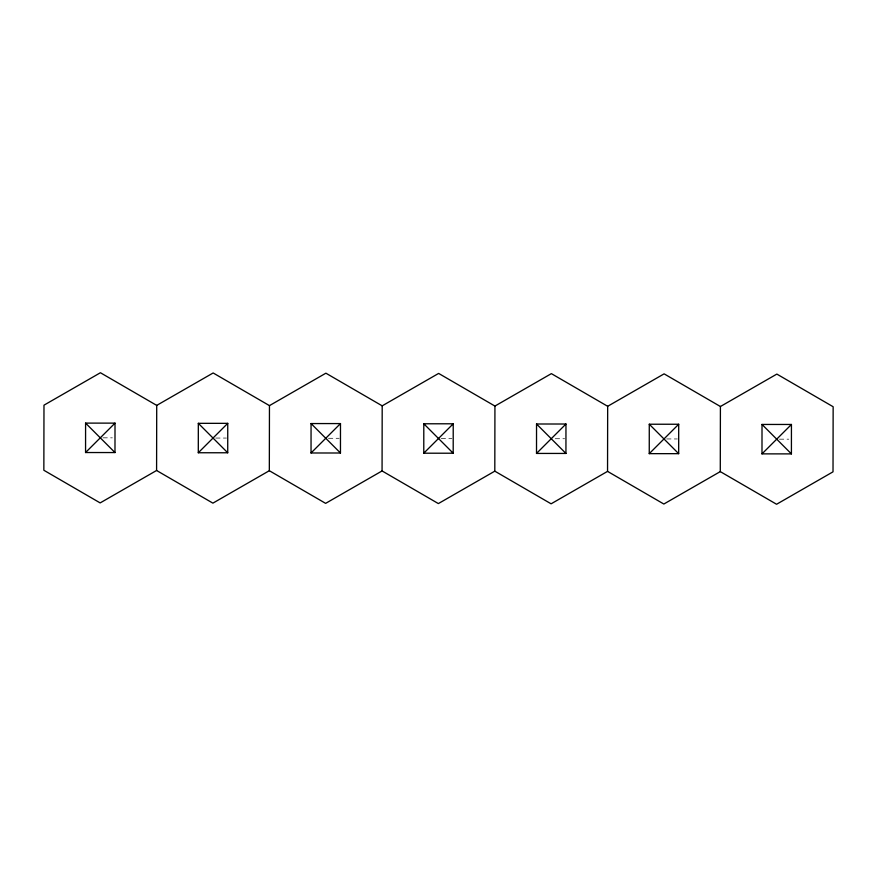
<?xml version="1.0" encoding="UTF-8"?>
<svg xmlns="http://www.w3.org/2000/svg" width="877" height="877" viewBox="0 0 877 877"><rect width="100%" height="100%" fill="white"/><g stroke="black" fill="none" stroke-linecap="round" stroke-linejoin="round"><path stroke-width="0.66" stroke-dasharray="4.38 3.29" d="M102.96 437.831L112.322 437.842M215.698 438.051L226.398 438.062M328.437 438.281L339.136 438.292M441.175 438.5L451.874 438.511M555.251 438.73L564.613 438.73M666.652 438.949L677.351 438.96M779.39 439.169L788.752 439.18"/><path stroke-width="1.32" d="M85.562 452.532L85.584 423.109L115.008 423.131L114.986 452.554L85.562 452.532L115.008 423.131M198.301 452.751L198.323 423.328L227.746 423.35L227.724 452.773L198.301 452.751L227.746 423.35M311.039 452.981L311.061 423.558L340.484 423.58L340.462 453.003L311.039 452.981L340.484 423.58M423.777 453.201L423.799 423.777L453.223 423.799L453.201 453.223L423.777 453.201L453.223 423.799M536.516 453.431L536.538 423.997L565.961 424.019L565.939 453.442L536.516 453.431L565.961 424.019M649.254 453.65L649.276 424.227L678.699 424.249L678.677 453.672L649.254 453.65L678.699 424.249M761.992 453.869L762.014 424.446L791.438 424.468L791.416 453.891L761.992 453.869L791.438 424.468M156.588 470.489L156.72 405.393L100.416 372.736L43.982 405.174L43.85 470.258L100.153 502.916L156.588 470.489L212.892 503.146L269.327 470.708L269.458 405.623L213.155 372.966L156.72 405.393M269.327 470.708L325.63 503.365L382.065 470.938L382.197 405.843L438.632 373.416L494.935 406.062L494.803 471.157L551.107 503.815L607.542 471.377L607.673 406.292L664.108 373.854L720.412 406.511L720.28 471.607L663.845 504.034L607.542 471.377M269.458 405.623L325.893 373.185L382.197 405.843M494.935 406.062L551.37 373.635L607.673 406.292M494.803 471.157L438.368 503.584L382.065 470.938M720.412 406.511L776.847 374.084L833.15 406.742L833.018 471.826L776.583 504.264L720.28 471.607M791.416 453.891L762.014 424.446M678.677 453.672L649.276 424.227M565.939 453.442L536.538 423.997M453.201 453.223L423.799 423.777M340.462 453.003L311.061 423.558M227.724 452.773L198.323 423.328M114.986 452.554L85.584 423.109"/></g></svg>
